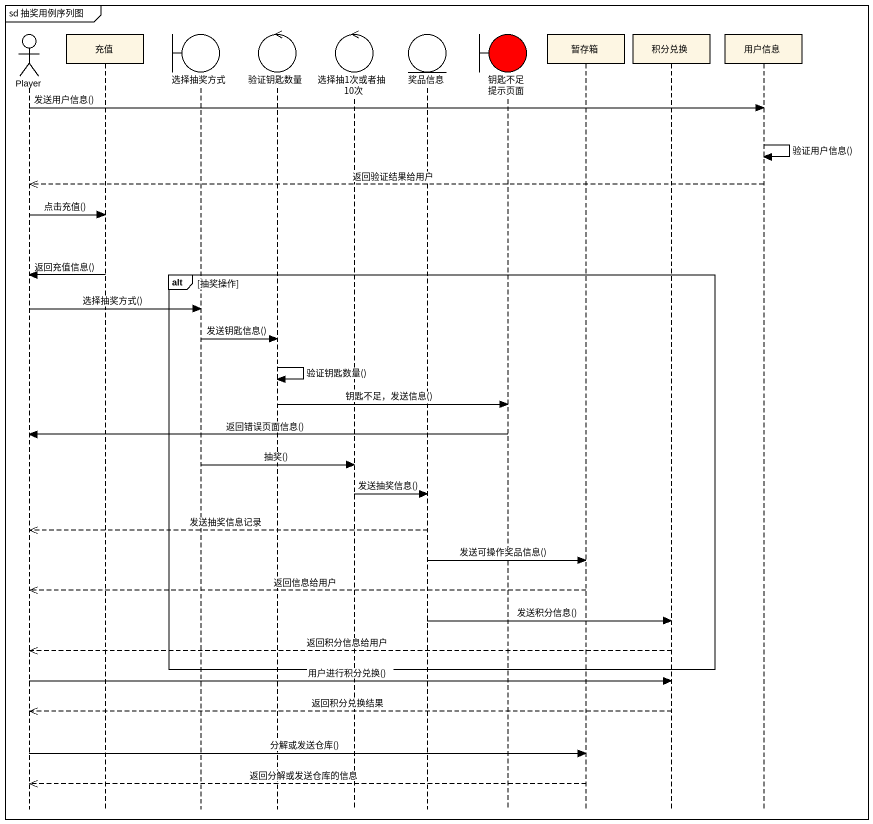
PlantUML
@startuml
mainframe sd 抽奖用例序列图
hide footbox
actor Player
participant 充值
boundary 选择抽奖方式
control 验证钥匙数量
control 选择抽1次或者抽10次
entity 奖品信息
boundary "钥匙不足 提示页面" as 钥匙不足_提示页面 #FF0000
participant 暂存箱
participant 积分兑换
participant 用户信息

Player -> 用户信息 : 发送用户信息()
用户信息 -> 用户信息 : 验证用户信息()
用户信息 -->> Player : 返回验证结果给用户
Player -> 充值 : 点击充值()
alt 抽奖操作
  充值 -> Player : 返回充值信息()
  Player -> 选择抽奖方式 : 选择抽奖方式()
  选择抽奖方式 -> 验证钥匙数量 : 发送钥匙信息()
  验证钥匙数量 -> 验证钥匙数量 : 验证钥匙数量()
  验证钥匙数量 -> 钥匙不足_提示页面 : 钥匙不足，发送信息()
  钥匙不足_提示页面 -> Player : 返回错误页面信息()
  选择抽奖方式 -> 选择抽1次或者抽10次 : 抽奖()
  选择抽1次或者抽10次 -> 奖品信息 : 发送抽奖信息()
  奖品信息 -->> Player : 发送抽奖信息记录
  奖品信息 -> 暂存箱 : 发送可操作奖品信息()
  暂存箱 -->> Player : 返回信息给用户
  奖品信息 -> 积分兑换 : 发送积分信息()
  积分兑换 -->> Player : 返回积分信息给用户
end
Player -> 积分兑换 : 用户进行积分兑换()
积分兑换 -->> Player : 返回积分兑换结果
Player -> 暂存箱 : 分解或发送仓库()
暂存箱 -->> Player : 返回分解或发送仓库的信息
@enduml
